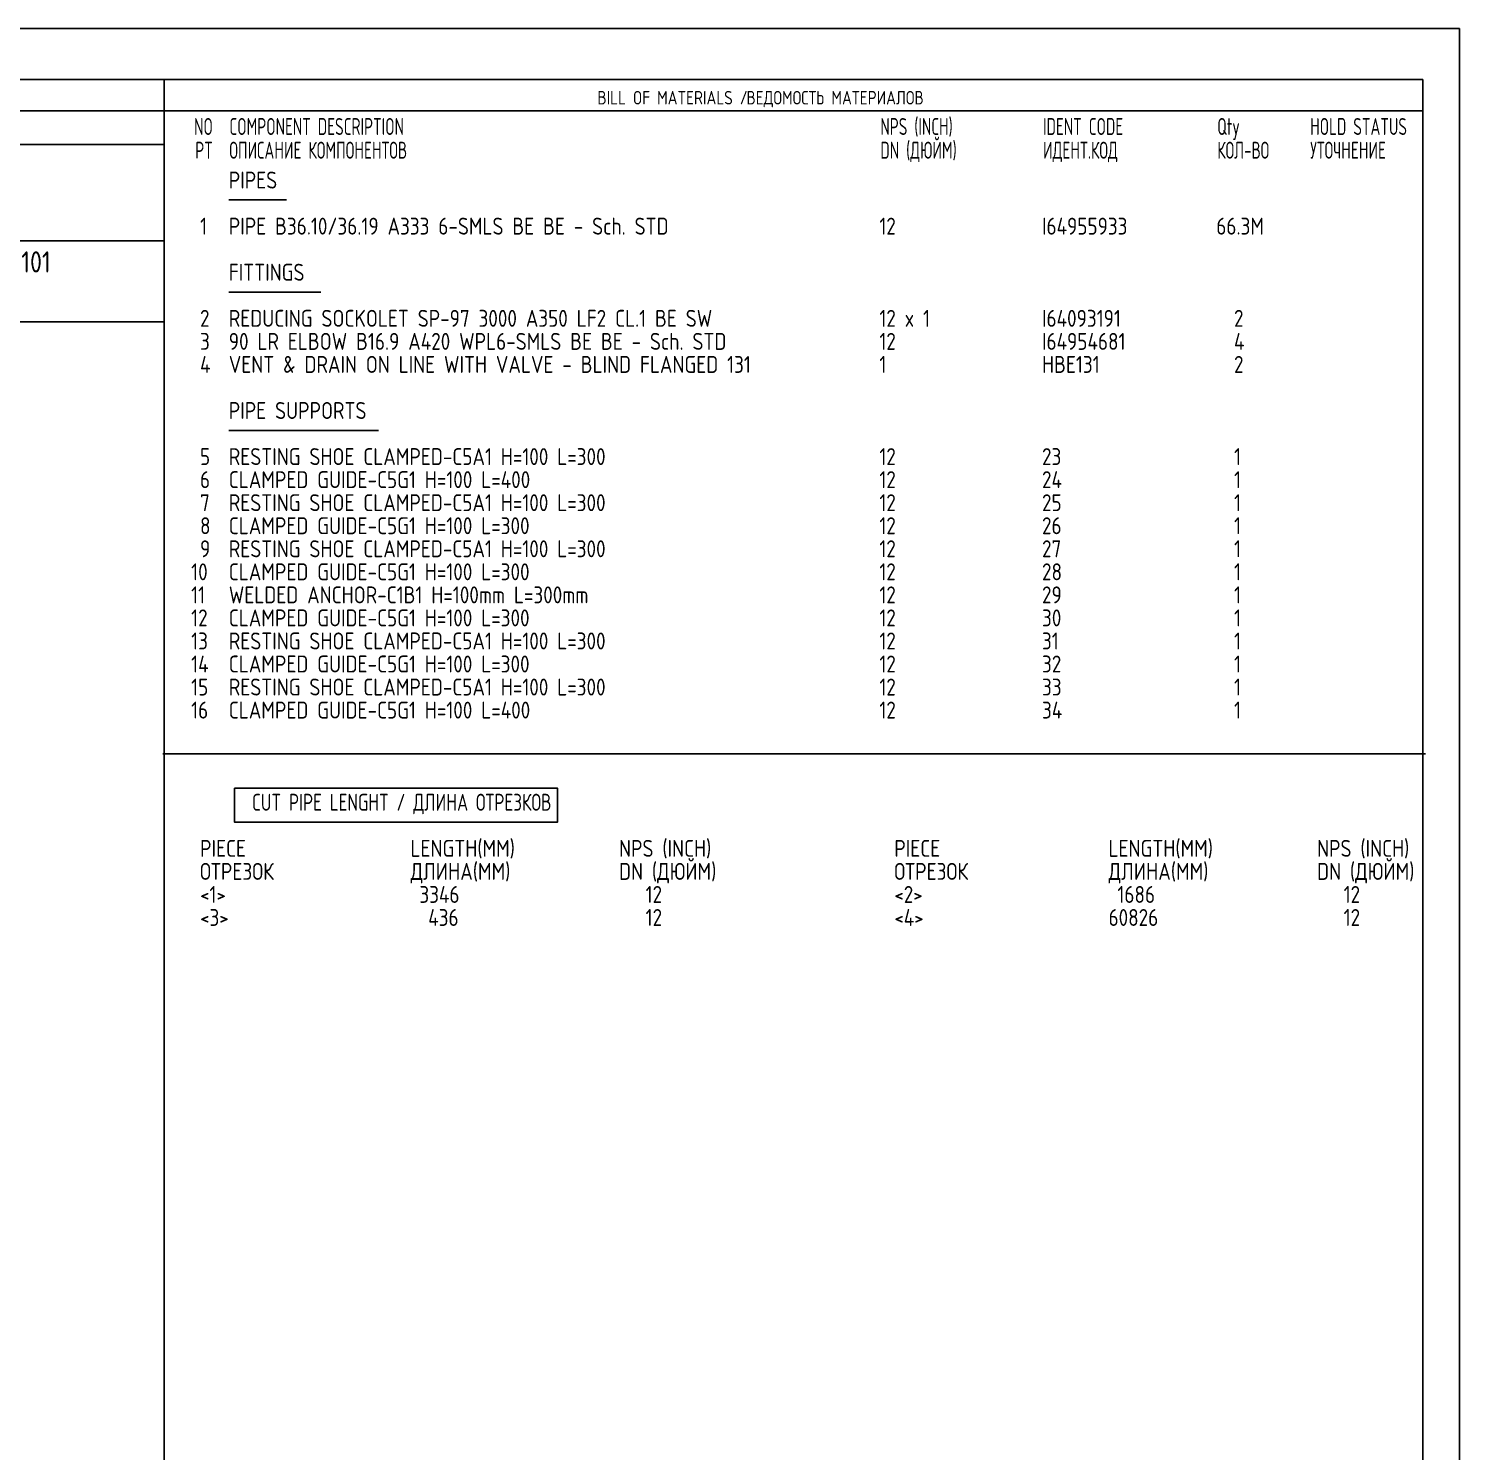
# Model space of a CAD drawing. Extents: x 0 to 594, y 0 to 420.
# Drawn here: x 382.9 to 594, y 210 to 420 of the extents above; entities that cross this region are included whole.
import ezdxf
from ezdxf.enums import TextEntityAlignment as Align

# ---------------------------------------------------------------- set-up
doc = ezdxf.new("R2010")
doc.units = 0
doc.header["$MEASUREMENT"] = 0
doc.linetypes.add('BORDER_2012_SLN$0$8001.Solid', pattern=[0])
for name, color, linetype in [('BORDER_2012_SLN$0$2', 7, 'Continuous'), ('BORDER_2012_SLN$0$GT_1', 7, 'Continuous'), ('GT_1', 7, 'Continuous')]:
    doc.layers.add(name, color=color, linetype=linetype)
for name, color, linetype, lineweight in [('BORDER_2012_SLN$0$BG_Level_1', 7, 'BORDER_2012_SLN$0$8001.Solid', 25), ('BORDER_2012_SLN$0$Level_1', 7, 'BORDER_2012_SLN$0$8001.Solid', 25), ('BORDER_2012_SLN$0$Level_18', 7, 'BORDER_2012_SLN$0$8001.Solid', 25)]:
    doc.layers.add(name, color=color, linetype=linetype, lineweight=lineweight)
doc.styles.add('BORDER_2012_SLN$0$GOST type A', font='GOST type A')
doc.styles.add('BORDER_2012_SLN$0$HTX1', font='')
doc.styles.add('HTX1', font='')
doc.styles.get('BORDER_2012_SLN$0$HTX1').set_extended_font_data('GOST type A')
doc.styles.get('HTX1').set_extended_font_data('GOST type A')

# ---------------------------------------------------------------- blocks, each defined once
blk = doc.blocks.new('BORDER_2012_SLN')
at = {"layer": 'BORDER_2012_SLN$0$2'}
blk.add_line((162.42, 407.85), (588.6, 407.85), dxfattribs=at)
at = {"layer": 'BORDER_2012_SLN$0$Level_1', "color": 7, "lineweight": -3}
for p, q in [((588.6, 412.5), (25.4, 412.5)), ((402.9, 7.5), (402.9, 412.5)), ((588.6, 412.5), (588.6, 7.5)), ((402.75, 402.9), (188.39, 402.9)), ((402.9, 388.7), (162.37, 388.68)), ((402.9, 376.7), (25.4, 376.7))]:
    blk.add_line(p, q, dxfattribs=at)
at = {"layer": 'BORDER_2012_SLN$0$Level_18', "color": 7, "lineweight": -3, "flags": 128}
blk.add_lwpolyline([(0, 0), (0, 420), (594, 420), (594, 0)], close=True, dxfattribs=at)
at = {"layer": 'BORDER_2012_SLN$0$BG_Level_1', "color": 7, "style": 'BORDER_2012_SLN$0$GOST type A'}
for s, p in [('BILL OF MATERIALS / ', (466.8, 408.8)), ('ВЕДОМОСТЬ МАТЕРИАЛОВ', (488.8, 408.8))]:
    blk.add_text(s, height=2, dxfattribs=at).set_placement(p)
at = {"layer": 'BORDER_2012_SLN$0$GT_1', "style": 'BORDER_2012_SLN$0$HTX1', "width": 0.8}
for s, p in [('NO', (410.06, 404.3)), ('PT', (410.06, 400.8))]:
    blk.add_text(s, height=2.5, dxfattribs=at).set_placement(p, align=Align.RIGHT)
for s, p in [('COMPONENT DESCRIPTION', (412.5, 404.3)), ('NPS (INCH)', (508.56, 404.3)), ('IDENT CODE', (532.56, 404.3)), ('Qty', (558.27, 404.3)), ('HOLD STATUS', (571.99, 404.3)), ('ОПИСАНИЕ КОМПОНЕНТОВ', (412.5, 400.8)), ('DN (ДЮЙМ)', (508.56, 400.8)), ('ИДЕНТ.КОД', (532.56, 400.8)), ('КОЛ-ВО', (558.27, 400.8)), ('УТОЧНЕНИЕ', (571.99, 400.8))]:
    blk.add_text(s, height=2.5, dxfattribs=at).set_placement(p)

msp = doc.modelspace()

# ---------------------------------------------------------------- linework, layer by layer
at = {"layer": 'GT_1', "flags": 128}
for points in [[(0, 0), (594, 0), (594, 420), (0, 420), (0, 0)], [(420.914, 394.704), (412.414, 394.704)], [(426.014, 381.099), (412.414, 381.099)], [(434.514, 360.69), (412.414, 360.69)], [(402.7, 312.961), (589, 312.961)], [(413.271, 307.915), (460.914, 307.915), (460.914, 302.867), (413.271, 302.867), (413.271, 307.915)]]:
    msp.add_lwpolyline(points, dxfattribs=at)

# ---------------------------------------------------------------- block references
at = {"linetype": 'Continuous'}
msp.add_blockref('BORDER_2012_SLN', (0, 0), dxfattribs=at)

# ---------------------------------------------------------------- texts
at = {"layer": 'GT_1', "style": 'HTX1'}
for s, height, width, p in [('PIPES', 2.5, 1.02, (412.414, 396.395)), ('  1', 2.5, 1.02, (405.557, 389.592)), ('PIPE B36.10/36.19 A333 6-SMLS BE BE - Sch. STD', 2.5, 1.02, (412.414, 389.592)), ('12', 2.5, 1.02, (508.414, 389.592)), ('I64955933', 2.5, 1.02, (532.414, 389.592)), ('66.3M', 2.5, 1.02, (558.129, 389.592)), ('SLN-2725-8982-25-F-3101', 3.125, 1.02, (345, 384)), ('FITTINGS', 2.5, 1.02, (412.414, 382.789)), ('  2', 2.5, 1.02, (405.557, 375.986)), ('REDUCING SOCKOLET SP-97 3000 A350 LF2 CL.1 BE SW', 2.5, 1.02, (412.414, 375.986)), ('12 x 1', 2.5, 1.02, (508.414, 375.986)), ('I64093191', 2.5, 1.02, (532.414, 375.986)), ('  2', 2.5, 1.02, (558.129, 375.986)), ('  3', 2.5, 1.02, (405.557, 372.585)), ('90 LR ELBOW B16.9 A420 WPL6-SMLS BE BE - Sch. STD', 2.5, 1.02, (412.414, 372.585)), ('12', 2.5, 1.02, (508.414, 372.585)), ('I64954681', 2.5, 1.02, (532.414, 372.585)), ('  4', 2.5, 1.02, (558.129, 372.585)), ('  4', 2.5, 1.02, (405.557, 369.184)), ('VENT & DRAIN ON LINE WITH VALVE - BLIND FLANGED 131', 2.5, 1.02, (412.414, 369.184)), ('1', 2.5, 1.02, (508.414, 369.184)), ('HBE131', 2.5, 1.02, (532.414, 369.184)), ('  2', 2.5, 1.02, (558.129, 369.184)), ('PIPE SUPPORTS', 2.5, 1.02, (412.414, 362.381)), ('  5', 2.5, 1.02, (405.557, 355.578)), ('RESTING SHOE CLAMPED-C5A1 H=100 L=300', 2.5, 1.02, (412.414, 355.578)), ('12', 2.5, 1.02, (508.414, 355.578)), ('23', 2.5, 1.02, (532.414, 355.578)), ('  1', 2.5, 1.02, (558.129, 355.578)), ('  6', 2.5, 1.02, (405.557, 352.177)), ('CLAMPED GUIDE-C5G1 H=100 L=400', 2.5, 1.02, (412.414, 352.177)), ('12', 2.5, 1.02, (508.414, 352.177)), ('24', 2.5, 1.02, (532.414, 352.177)), ('  1', 2.5, 1.02, (558.129, 352.177)), ('  7', 2.5, 1.02, (405.557, 348.776)), ('RESTING SHOE CLAMPED-C5A1 H=100 L=300', 2.5, 1.02, (412.414, 348.776)), ('12', 2.5, 1.02, (508.414, 348.776)), ('25', 2.5, 1.02, (532.414, 348.776)), ('  1', 2.5, 1.02, (558.129, 348.776)), ('  8', 2.5, 1.02, (405.557, 345.374)), ('CLAMPED GUIDE-C5G1 H=100 L=300', 2.5, 1.02, (412.414, 345.374)), ('12', 2.5, 1.02, (508.414, 345.374)), ('26', 2.5, 1.02, (532.414, 345.374)), ('  1', 2.5, 1.02, (558.129, 345.374)), ('  9', 2.5, 1.02, (405.557, 341.973)), ('RESTING SHOE CLAMPED-C5A1 H=100 L=300', 2.5, 1.02, (412.414, 341.973)), ('12', 2.5, 1.02, (508.414, 341.973)), ('27', 2.5, 1.02, (532.414, 341.973)), ('  1', 2.5, 1.02, (558.129, 341.973)), (' 10', 2.5, 1.02, (405.557, 338.571)), ('CLAMPED GUIDE-C5G1 H=100 L=300', 2.5, 1.02, (412.414, 338.571)), ('12', 2.5, 1.02, (508.414, 338.571)), ('28', 2.5, 1.02, (532.414, 338.571)), ('  1', 2.5, 1.02, (558.129, 338.571)), (' 11', 2.5, 1.02, (405.557, 335.17)), ('WELDED ANCHOR-C1B1 H=100mm L=300mm', 2.5, 1.02, (412.414, 335.17)), ('12', 2.5, 1.02, (508.414, 335.17)), ('29', 2.5, 1.02, (532.414, 335.17)), ('  1', 2.5, 1.02, (558.129, 335.17)), (' 12', 2.5, 1.02, (405.557, 331.769)), ('CLAMPED GUIDE-C5G1 H=100 L=300', 2.5, 1.02, (412.414, 331.769)), ('12', 2.5, 1.02, (508.414, 331.769)), ('30', 2.5, 1.02, (532.414, 331.769)), ('  1', 2.5, 1.02, (558.129, 331.769)), (' 13', 2.5, 1.02, (405.557, 328.367)), ('RESTING SHOE CLAMPED-C5A1 H=100 L=300', 2.5, 1.02, (412.414, 328.367)), ('12', 2.5, 1.02, (508.414, 328.367)), ('31', 2.5, 1.02, (532.414, 328.367)), ('  1', 2.5, 1.02, (558.129, 328.367)), (' 14', 2.5, 1.02, (405.557, 324.966)), ('CLAMPED GUIDE-C5G1 H=100 L=300', 2.5, 1.02, (412.414, 324.966)), ('12', 2.5, 1.02, (508.414, 324.966)), ('32', 2.5, 1.02, (532.414, 324.966)), ('  1', 2.5, 1.02, (558.129, 324.966)), (' 15', 2.5, 1.02, (405.557, 321.565)), ('RESTING SHOE CLAMPED-C5A1 H=100 L=300', 2.5, 1.02, (412.414, 321.565)), ('12', 2.5, 1.02, (508.414, 321.565)), ('33', 2.5, 1.02, (532.414, 321.565)), ('  1', 2.5, 1.02, (558.129, 321.565)), (' 16', 2.5, 1.02, (405.557, 318.163)), ('CLAMPED GUIDE-C5G1 H=100 L=400', 2.5, 1.02, (412.414, 318.163)), ('12', 2.5, 1.02, (508.414, 318.163)), ('34', 2.5, 1.02, (532.414, 318.163)), ('  1', 2.5, 1.02, (558.129, 318.163)), ('CUT PIPE LENGHT / ДЛИНА ОТРЕЗКОВ', 2.5, 0.9, (415.843, 304.558)), ('  PIECE', 2.5, 1.02, (405.557, 297.755)), ('    LENGTH(MM)', 2.5, 1.02, (434, 297.755)), ('NPS (INCH)', 2.5, 1.02, (470, 297.755)), ('  PIECE', 2.5, 1.02, (508, 297.755)), ('    LENGTH(MM)', 2.5, 1.02, (537, 297.755)), ('NPS (INCH)', 2.5, 1.02, (573, 297.755)), ('  ОТРЕЗОК', 2.5, 1.02, (405.557, 294.354)), ('    ДЛИНА(MM)', 2.5, 1.02, (434, 294.354)), ('DN (ДЮЙМ)', 2.5, 1.02, (470, 294.354)), ('  ОТРЕЗОК', 2.5, 1.02, (508, 294.354)), ('    ДЛИНА(MM)', 2.5, 1.02, (537, 294.354)), ('DN (ДЮЙМ)', 2.5, 1.02, (573, 294.354)), ('  <1>', 2.5, 1.02, (405.557, 290.952)), ('     3346', 2.5, 1.02, (434, 290.952)), ('   12', 2.5, 1.02, (470, 290.952)), ('  <2>', 2.5, 1.02, (508, 290.952)), ('     1686', 2.5, 1.02, (537, 290.952)), ('   12', 2.5, 1.02, (573, 290.952)), ('  <3>', 2.5, 1.02, (405.557, 287.551)), ('      436', 2.5, 1.02, (434, 287.551)), ('   12', 2.5, 1.02, (470, 287.551)), ('  <4>', 2.5, 1.02, (508, 287.551)), ('    60826', 2.5, 1.02, (537, 287.551)), ('   12', 2.5, 1.02, (573, 287.551))]:
    msp.add_text(s, height=height, dxfattribs=dict(at, width=width)).set_placement(p)

doc.saveas('drawing.dxf')
